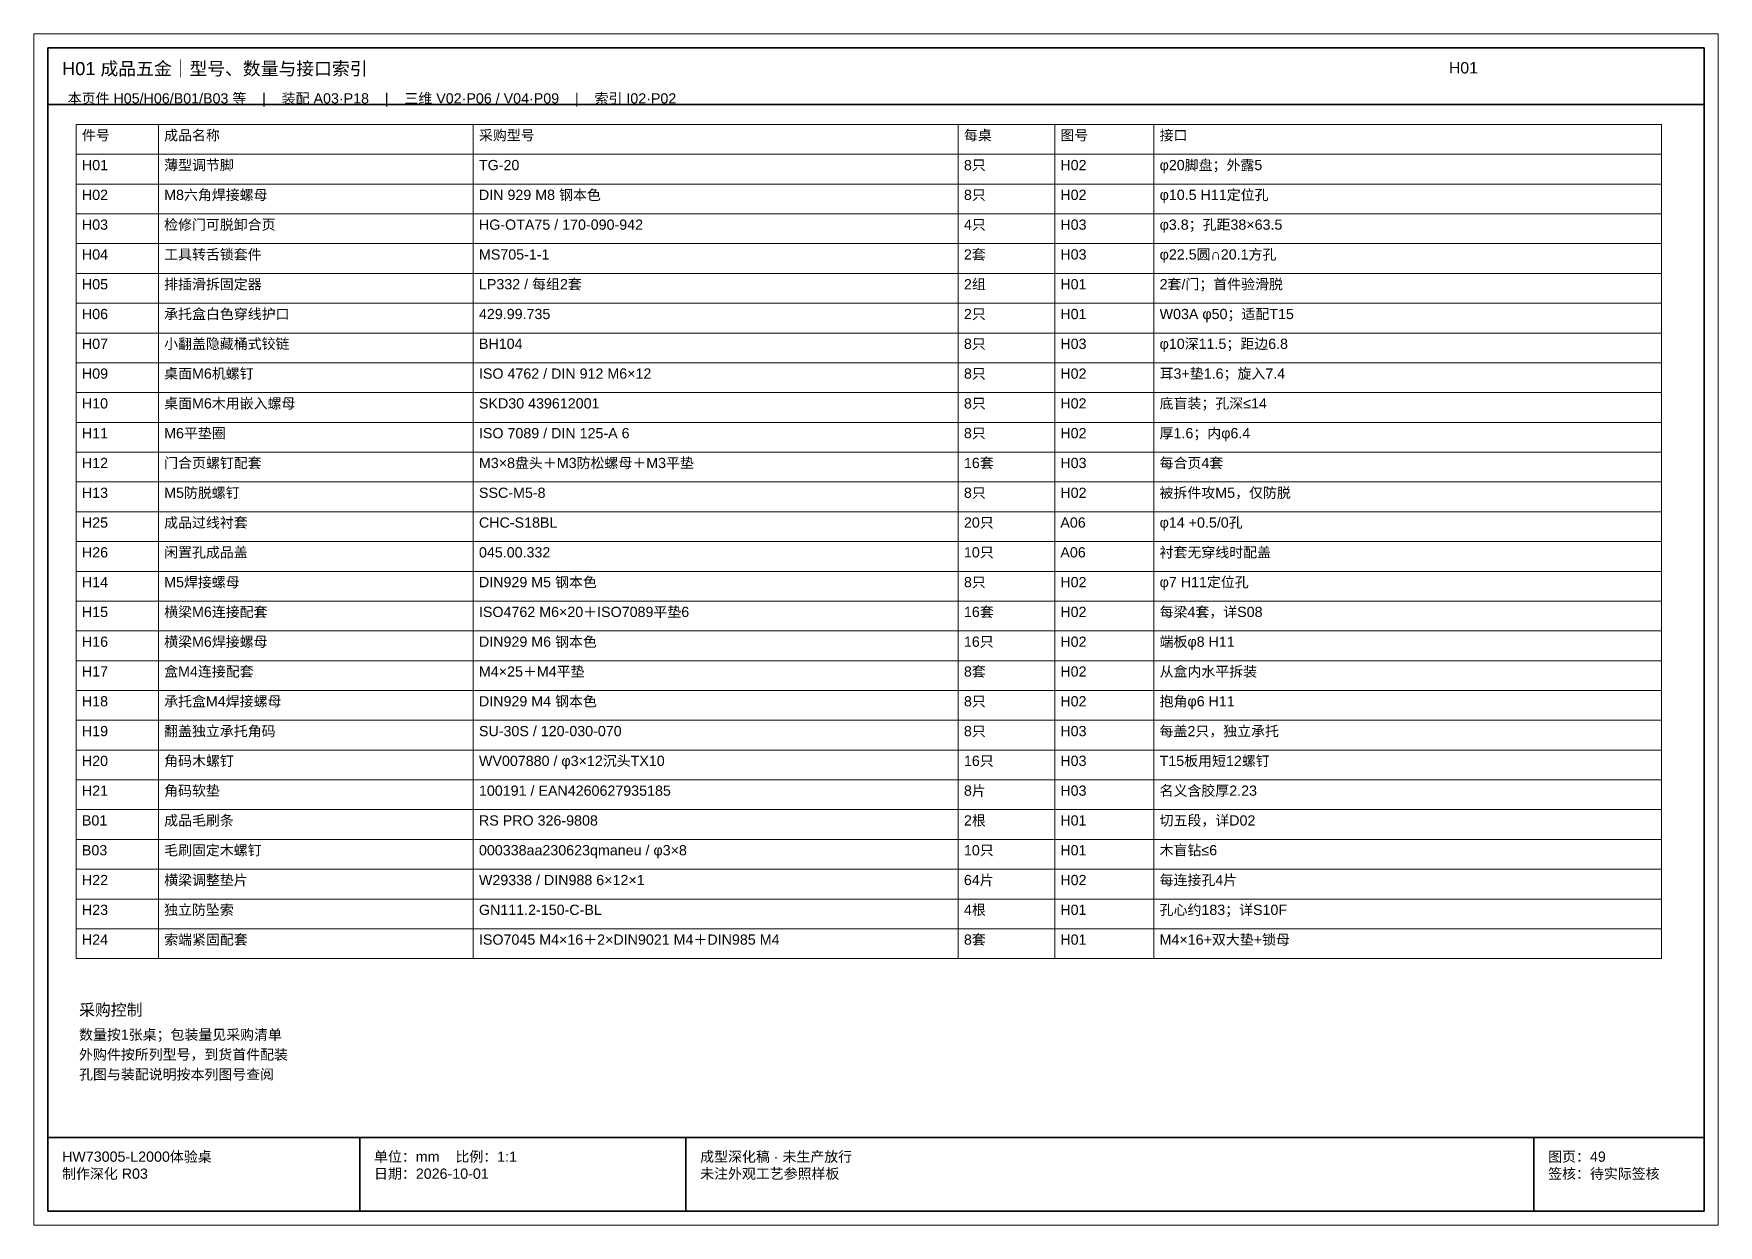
# Paper-space layout 'H01' of a CAD drawing. Header units: millimetres. Extents: x 0 to 594, y 0 to 420.
# The model-space entities are those that its viewports show. They can reach past a viewport. Long polylines and large blocks are cut down to what shows.
import ezdxf

# ---------------------------------------------------------------- set-up
doc = ezdxf.new("R2010")
doc.units = ezdxf.units.MM
for name, color, linetype, lineweight in [('DIM', 7, 'Continuous', 13), ('FRAME', 7, 'Continuous', 35), ('NOTE', 7, 'Continuous', 18)]:
    doc.layers.add(name, color=color, linetype=linetype, lineweight=lineweight)
doc.styles.add('CN', font='Arial Unicode.ttf')

msp = doc.modelspace()

# ---------------------------------------------------------------- linework, layer by layer
at = {"layer": 'DIM'}
for points in [[(420015, 377.5), (420044, 377.5), (420044, 388), (420015, 388)], [(420044, 377.5), (420155, 377.5), (420155, 388), (420044, 388)], [(420155, 377.5), (420326, 377.5), (420326, 388), (420155, 388)], [(420326, 377.5), (420360, 377.5), (420360, 388), (420326, 388)], [(420360, 377.5), (420395, 377.5), (420395, 388), (420360, 388)], [(420395, 377.5), (420574, 377.5), (420574, 388), (420395, 388)], [(420015, 367), (420044, 367), (420044, 377.5), (420015, 377.5)], [(420044, 367), (420155, 367), (420155, 377.5), (420044, 377.5)], [(420155, 367), (420326, 367), (420326, 377.5), (420155, 377.5)], [(420326, 367), (420360, 367), (420360, 377.5), (420326, 377.5)], [(420360, 367), (420395, 367), (420395, 377.5), (420360, 377.5)], [(420395, 367), (420574, 367), (420574, 377.5), (420395, 377.5)], [(420015, 356.5), (420044, 356.5), (420044, 367), (420015, 367)], [(420044, 356.5), (420155, 356.5), (420155, 367), (420044, 367)], [(420155, 356.5), (420326, 356.5), (420326, 367), (420155, 367)], [(420326, 356.5), (420360, 356.5), (420360, 367), (420326, 367)], [(420360, 356.5), (420395, 356.5), (420395, 367), (420360, 367)], [(420395, 356.5), (420574, 356.5), (420574, 367), (420395, 367)], [(420015, 346), (420044, 346), (420044, 356.5), (420015, 356.5)], [(420044, 346), (420155, 346), (420155, 356.5), (420044, 356.5)], [(420155, 346), (420326, 346), (420326, 356.5), (420155, 356.5)], [(420326, 346), (420360, 346), (420360, 356.5), (420326, 356.5)], [(420360, 346), (420395, 346), (420395, 356.5), (420360, 356.5)], [(420395, 346), (420574, 346), (420574, 356.5), (420395, 356.5)], [(420015, 335.5), (420044, 335.5), (420044, 346), (420015, 346)], [(420044, 335.5), (420155, 335.5), (420155, 346), (420044, 346)], [(420155, 335.5), (420326, 335.5), (420326, 346), (420155, 346)], [(420326, 335.5), (420360, 335.5), (420360, 346), (420326, 346)], [(420360, 335.5), (420395, 335.5), (420395, 346), (420360, 346)], [(420395, 335.5), (420574, 335.5), (420574, 346), (420395, 346)], [(420015, 325), (420044, 325), (420044, 335.5), (420015, 335.5)], [(420044, 325), (420155, 325), (420155, 335.5), (420044, 335.5)], [(420155, 325), (420326, 325), (420326, 335.5), (420155, 335.5)], [(420326, 325), (420360, 325), (420360, 335.5), (420326, 335.5)], [(420360, 325), (420395, 325), (420395, 335.5), (420360, 335.5)], [(420395, 325), (420574, 325), (420574, 335.5), (420395, 335.5)], [(420015, 314.5), (420044, 314.5), (420044, 325), (420015, 325)], [(420044, 314.5), (420155, 314.5), (420155, 325), (420044, 325)], [(420155, 314.5), (420326, 314.5), (420326, 325), (420155, 325)], [(420326, 314.5), (420360, 314.5), (420360, 325), (420326, 325)], [(420360, 314.5), (420395, 314.5), (420395, 325), (420360, 325)], [(420395, 314.5), (420574, 314.5), (420574, 325), (420395, 325)], [(420015, 304), (420044, 304), (420044, 314.5), (420015, 314.5)], [(420044, 304), (420155, 304), (420155, 314.5), (420044, 314.5)], [(420155, 304), (420326, 304), (420326, 314.5), (420155, 314.5)], [(420326, 304), (420360, 304), (420360, 314.5), (420326, 314.5)], [(420360, 304), (420395, 304), (420395, 314.5), (420360, 314.5)], [(420395, 304), (420574, 304), (420574, 314.5), (420395, 314.5)], [(420015, 293.5), (420044, 293.5), (420044, 304), (420015, 304)], [(420044, 293.5), (420155, 293.5), (420155, 304), (420044, 304)], [(420155, 293.5), (420326, 293.5), (420326, 304), (420155, 304)], [(420326, 293.5), (420360, 293.5), (420360, 304), (420326, 304)], [(420360, 293.5), (420395, 293.5), (420395, 304), (420360, 304)], [(420395, 293.5), (420574, 293.5), (420574, 304), (420395, 304)], [(420015, 283), (420044, 283), (420044, 293.5), (420015, 293.5)], [(420044, 283), (420155, 283), (420155, 293.5), (420044, 293.5)], [(420155, 283), (420326, 283), (420326, 293.5), (420155, 293.5)], [(420326, 283), (420360, 283), (420360, 293.5), (420326, 293.5)], [(420360, 283), (420395, 283), (420395, 293.5), (420360, 293.5)], [(420395, 283), (420574, 283), (420574, 293.5), (420395, 293.5)], [(420015, 272.5), (420044, 272.5), (420044, 283), (420015, 283)], [(420044, 272.5), (420155, 272.5), (420155, 283), (420044, 283)], [(420155, 272.5), (420326, 272.5), (420326, 283), (420155, 283)], [(420326, 272.5), (420360, 272.5), (420360, 283), (420326, 283)], [(420360, 272.5), (420395, 272.5), (420395, 283), (420360, 283)], [(420395, 272.5), (420574, 272.5), (420574, 283), (420395, 283)], [(420015, 262), (420044, 262), (420044, 272.5), (420015, 272.5)], [(420044, 262), (420155, 262), (420155, 272.5), (420044, 272.5)], [(420155, 262), (420326, 262), (420326, 272.5), (420155, 272.5)], [(420326, 262), (420360, 262), (420360, 272.5), (420326, 272.5)], [(420360, 262), (420395, 262), (420395, 272.5), (420360, 272.5)], [(420395, 262), (420574, 262), (420574, 272.5), (420395, 272.5)], [(420015, 251.5), (420044, 251.5), (420044, 262), (420015, 262)], [(420044, 251.5), (420155, 251.5), (420155, 262), (420044, 262)], [(420155, 251.5), (420326, 251.5), (420326, 262), (420155, 262)], [(420326, 251.5), (420360, 251.5), (420360, 262), (420326, 262)], [(420360, 251.5), (420395, 251.5), (420395, 262), (420360, 262)], [(420395, 251.5), (420574, 251.5), (420574, 262), (420395, 262)], [(420015, 241), (420044, 241), (420044, 251.5), (420015, 251.5)], [(420044, 241), (420155, 241), (420155, 251.5), (420044, 251.5)], [(420155, 241), (420326, 241), (420326, 251.5), (420155, 251.5)], [(420326, 241), (420360, 241), (420360, 251.5), (420326, 251.5)], [(420360, 241), (420395, 241), (420395, 251.5), (420360, 251.5)], [(420395, 241), (420574, 241), (420574, 251.5), (420395, 251.5)], [(420015, 230.5), (420044, 230.5), (420044, 241), (420015, 241)], [(420044, 230.5), (420155, 230.5), (420155, 241), (420044, 241)], [(420155, 230.5), (420326, 230.5), (420326, 241), (420155, 241)], [(420326, 230.5), (420360, 230.5), (420360, 241), (420326, 241)], [(420360, 230.5), (420395, 230.5), (420395, 241), (420360, 241)], [(420395, 230.5), (420574, 230.5), (420574, 241), (420395, 241)], [(420015, 220), (420044, 220), (420044, 230.5), (420015, 230.5)], [(420044, 220), (420155, 220), (420155, 230.5), (420044, 230.5)], [(420155, 220), (420326, 220), (420326, 230.5), (420155, 230.5)], [(420326, 220), (420360, 220), (420360, 230.5), (420326, 230.5)], [(420360, 220), (420395, 220), (420395, 230.5), (420360, 230.5)], [(420395, 220), (420574, 220), (420574, 230.5), (420395, 230.5)], [(420015, 209.5), (420044, 209.5), (420044, 220), (420015, 220)], [(420044, 209.5), (420155, 209.5), (420155, 220), (420044, 220)], [(420155, 209.5), (420326, 209.5), (420326, 220), (420155, 220)], [(420326, 209.5), (420360, 209.5), (420360, 220), (420326, 220)], [(420360, 209.5), (420395, 209.5), (420395, 220), (420360, 220)], [(420395, 209.5), (420574, 209.5), (420574, 220), (420395, 220)], [(420015, 199), (420044, 199), (420044, 209.5), (420015, 209.5)], [(420044, 199), (420155, 199), (420155, 209.5), (420044, 209.5)], [(420155, 199), (420326, 199), (420326, 209.5), (420155, 209.5)], [(420326, 199), (420360, 199), (420360, 209.5), (420326, 209.5)], [(420360, 199), (420395, 199), (420395, 209.5), (420360, 209.5)], [(420395, 199), (420574, 199), (420574, 209.5), (420395, 209.5)], [(420015, 188.5), (420044, 188.5), (420044, 199), (420015, 199)], [(420044, 188.5), (420155, 188.5), (420155, 199), (420044, 199)], [(420155, 188.5), (420326, 188.5), (420326, 199), (420155, 199)], [(420326, 188.5), (420360, 188.5), (420360, 199), (420326, 199)], [(420360, 188.5), (420395, 188.5), (420395, 199), (420360, 199)], [(420395, 188.5), (420574, 188.5), (420574, 199), (420395, 199)], [(420015, 178), (420044, 178), (420044, 188.5), (420015, 188.5)], [(420044, 178), (420155, 178), (420155, 188.5), (420044, 188.5)], [(420155, 178), (420326, 178), (420326, 188.5), (420155, 188.5)], [(420326, 178), (420360, 178), (420360, 188.5), (420326, 188.5)], [(420360, 178), (420395, 178), (420395, 188.5), (420360, 188.5)], [(420395, 178), (420574, 178), (420574, 188.5), (420395, 188.5)], [(420015, 167.5), (420044, 167.5), (420044, 178), (420015, 178)], [(420044, 167.5), (420155, 167.5), (420155, 178), (420044, 178)], [(420155, 167.5), (420326, 167.5), (420326, 178), (420155, 178)], [(420326, 167.5), (420360, 167.5), (420360, 178), (420326, 178)], [(420360, 167.5), (420395, 167.5), (420395, 178), (420360, 178)], [(420395, 167.5), (420574, 167.5), (420574, 178), (420395, 178)], [(420015, 157), (420044, 157), (420044, 167.5), (420015, 167.5)], [(420044, 157), (420155, 157), (420155, 167.5), (420044, 167.5)], [(420155, 157), (420326, 157), (420326, 167.5), (420155, 167.5)], [(420326, 157), (420360, 157), (420360, 167.5), (420326, 167.5)], [(420360, 157), (420395, 157), (420395, 167.5), (420360, 167.5)], [(420395, 157), (420574, 157), (420574, 167.5), (420395, 167.5)], [(420015, 146.5), (420044, 146.5), (420044, 157), (420015, 157)], [(420044, 146.5), (420155, 146.5), (420155, 157), (420044, 157)], [(420155, 146.5), (420326, 146.5), (420326, 157), (420155, 157)], [(420326, 146.5), (420360, 146.5), (420360, 157), (420326, 157)], [(420360, 146.5), (420395, 146.5), (420395, 157), (420360, 157)], [(420395, 146.5), (420574, 146.5), (420574, 157), (420395, 157)], [(420015, 136), (420044, 136), (420044, 146.5), (420015, 146.5)], [(420044, 136), (420155, 136), (420155, 146.5), (420044, 146.5)], [(420155, 136), (420326, 136), (420326, 146.5), (420155, 146.5)], [(420326, 136), (420360, 136), (420360, 146.5), (420326, 146.5)], [(420360, 136), (420395, 136), (420395, 146.5), (420360, 146.5)], [(420395, 136), (420574, 136), (420574, 146.5), (420395, 146.5)], [(420015, 125.5), (420044, 125.5), (420044, 136), (420015, 136)], [(420044, 125.5), (420155, 125.5), (420155, 136), (420044, 136)], [(420155, 125.5), (420326, 125.5), (420326, 136), (420155, 136)], [(420326, 125.5), (420360, 125.5), (420360, 136), (420326, 136)], [(420360, 125.5), (420395, 125.5), (420395, 136), (420360, 136)], [(420395, 125.5), (420574, 125.5), (420574, 136), (420395, 136)], [(420015, 115), (420044, 115), (420044, 125.5), (420015, 125.5)], [(420044, 115), (420155, 115), (420155, 125.5), (420044, 125.5)], [(420155, 115), (420326, 115), (420326, 125.5), (420155, 125.5)], [(420326, 115), (420360, 115), (420360, 125.5), (420326, 125.5)], [(420360, 115), (420395, 115), (420395, 125.5), (420360, 125.5)], [(420395, 115), (420574, 115), (420574, 125.5), (420395, 125.5)], [(420015, 104.5), (420044, 104.5), (420044, 115), (420015, 115)], [(420044, 104.5), (420155, 104.5), (420155, 115), (420044, 115)], [(420155, 104.5), (420326, 104.5), (420326, 115), (420155, 115)], [(420326, 104.5), (420360, 104.5), (420360, 115), (420326, 115)], [(420360, 104.5), (420395, 104.5), (420395, 115), (420360, 115)], [(420395, 104.5), (420574, 104.5), (420574, 115), (420395, 115)], [(420015, 94), (420044, 94), (420044, 104.5), (420015, 104.5)], [(420044, 94), (420155, 94), (420155, 104.5), (420044, 104.5)], [(420155, 94), (420326, 94), (420326, 104.5), (420155, 104.5)], [(420326, 94), (420360, 94), (420360, 104.5), (420326, 104.5)], [(420360, 94), (420395, 94), (420395, 104.5), (420360, 104.5)], [(420395, 94), (420574, 94), (420574, 104.5), (420395, 104.5)]]:
    msp.add_lwpolyline(points, close=True, dxfattribs=at)
at = {"layer": 'FRAME'}
for p, q in [((420005, 395), (420589, 395)), ((420005, 31), (420589, 31)), ((420115, 5), (420115, 31)), ((420230, 5), (420230, 31)), ((420529, 5), (420529, 31))]:
    msp.add_line(p, q, dxfattribs=at)
msp.add_lwpolyline([(420005, 5), (420589, 5), (420589, 415), (420005, 415)], close=True, dxfattribs=at)

# ---------------------------------------------------------------- texts
at = {"layer": 'NOTE', "attachment_point": 1, "style": 'CN'}
for s, insert, char_height, width in [('H01 成品五金｜型号、数量与接口索引', (420010, 410), 4.6, 484), ('H01', (420499, 410), 4, 90), ('本页件 H05/H06/B01/B03 等    |    装配 A03·P18    |    三维 V02·P06 / V04·P09    |    索引 I02·P02', (420012, 399), 3.6, 570), ('件号', (420017, 386), 3.6, 25), ('成品名称', (420046, 386), 3.6, 107), ('采购型号', (420157, 386), 3.6, 167), ('每桌', (420328, 386), 3.6, 30), ('图号', (420362, 386), 3.6, 31), ('接口', (420397, 386), 3.6, 175), ('H01', (420017, 375.5), 3.6, 25), ('薄型调节脚', (420046, 375.5), 3.6, 107), ('TG-20', (420157, 375.5), 3.6, 167), ('8只', (420328, 375.5), 3.6, 30), ('H02', (420362, 375.5), 3.6, 31), ('φ20脚盘；外露5', (420397, 375.5), 3.6, 175), ('H02', (420017, 365), 3.6, 25), ('M8六角焊接螺母', (420046, 365), 3.6, 107), ('DIN 929 M8 钢本色', (420157, 365), 3.6, 167), ('8只', (420328, 365), 3.6, 30), ('H02', (420362, 365), 3.6, 31), ('φ10.5 H11定位孔', (420397, 365), 3.6, 175), ('H03', (420017, 354.5), 3.6, 25), ('检修门可脱卸合页', (420046, 354.5), 3.6, 107), ('HG-OTA75 / 170-090-942', (420157, 354.5), 3.6, 167), ('4只', (420328, 354.5), 3.6, 30), ('H03', (420362, 354.5), 3.6, 31), ('φ3.8；孔距38×63.5', (420397, 354.5), 3.6, 175), ('工具转舌锁套件', (420046, 344), 3.6, 107), ('2套', (420328, 344), 3.6, 30), ('φ22.5圆∩20.1方孔', (420397, 344), 3.6, 175), ('H04', (420017, 344), 3.6, 25), ('MS705-1-1', (420157, 344), 3.6, 167), ('H03', (420362, 344), 3.6, 31), ('H05', (420017, 333.5), 3.6, 25), ('排插滑拆固定器', (420046, 333.5), 3.6, 107), ('LP332 / 每组2套', (420157, 333.5), 3.6, 167), ('2组', (420328, 333.5), 3.6, 30), ('H01', (420362, 333.5), 3.6, 31), ('2套/门；首件验滑脱', (420397, 333.5), 3.6, 175), ('H06', (420017, 323), 3.6, 25), ('承托盒白色穿线护口', (420046, 323), 3.6, 107), ('429.99.735', (420157, 323), 3.6, 167), ('2只', (420328, 323), 3.6, 30), ('H01', (420362, 323), 3.6, 31), ('W03A φ50；适配T15', (420397, 323), 3.6, 175), ('H07', (420017, 312.5), 3.6, 25), ('小翻盖隐藏桶式铰链', (420046, 312.5), 3.6, 107), ('BH104', (420157, 312.5), 3.6, 167), ('8只', (420328, 312.5), 3.6, 30), ('H03', (420362, 312.5), 3.6, 31), ('φ10深11.5；距边6.8', (420397, 312.5), 3.6, 175), ('H09', (420017, 302), 3.6, 25), ('桌面M6机螺钉', (420046, 302), 3.6, 107), ('ISO 4762 / DIN 912 M6×12', (420157, 302), 3.6, 167), ('8只', (420328, 302), 3.6, 30), ('H02', (420362, 302), 3.6, 31), ('耳3+垫1.6；旋入7.4', (420397, 302), 3.6, 175), ('H10', (420017, 291.5), 3.6, 25), ('桌面M6木用嵌入螺母', (420046, 291.5), 3.6, 107), ('SKD30 439612001', (420157, 291.5), 3.6, 167), ('8只', (420328, 291.5), 3.6, 30), ('H02', (420362, 291.5), 3.6, 31), ('底盲装；孔深≤14', (420397, 291.5), 3.6, 175), ('H11', (420017, 281), 3.6, 25), ('M6平垫圈', (420046, 281), 3.6, 107), ('ISO 7089 / DIN 125-A 6', (420157, 281), 3.6, 167), ('8只', (420328, 281), 3.6, 30), ('H02', (420362, 281), 3.6, 31), ('厚1.6；内φ6.4', (420397, 281), 3.6, 175), ('H12', (420017, 270.5), 3.6, 25), ('门合页螺钉配套', (420046, 270.5), 3.6, 107), ('M3×8盘头＋M3防松螺母＋M3平垫', (420157, 270.5), 3.6, 167), ('16套', (420328, 270.5), 3.6, 30), ('H03', (420362, 270.5), 3.6, 31), ('每合页4套', (420397, 270.5), 3.6, 175), ('H13', (420017, 260), 3.6, 25), ('M5防脱螺钉', (420046, 260), 3.6, 107), ('SSC-M5-8', (420157, 260), 3.6, 167), ('8只', (420328, 260), 3.6, 30), ('H02', (420362, 260), 3.6, 31), ('被拆件攻M5，仅防脱', (420397, 260), 3.6, 175), ('H25', (420017, 249.5), 3.6, 25), ('成品过线衬套', (420046, 249.5), 3.6, 107), ('CHC-S18BL', (420157, 249.5), 3.6, 167), ('20只', (420328, 249.5), 3.6, 30), ('A06', (420362, 249.5), 3.6, 31), ('φ14 +0.5/0孔', (420397, 249.5), 3.6, 175), ('H26', (420017, 239), 3.6, 25), ('闲置孔成品盖', (420046, 239), 3.6, 107), ('045.00.332', (420157, 239), 3.6, 167), ('10只', (420328, 239), 3.6, 30), ('A06', (420362, 239), 3.6, 31), ('衬套无穿线时配盖', (420397, 239), 3.6, 175), ('H14', (420017, 228.5), 3.6, 25), ('M5焊接螺母', (420046, 228.5), 3.6, 107), ('DIN929 M5 钢本色', (420157, 228.5), 3.6, 167), ('8只', (420328, 228.5), 3.6, 30), ('H02', (420362, 228.5), 3.6, 31), ('φ7 H11定位孔', (420397, 228.5), 3.6, 175), ('H15', (420017, 218), 3.6, 25), ('横梁M6连接配套', (420046, 218), 3.6, 107), ('ISO4762 M6×20＋ISO7089平垫6', (420157, 218), 3.6, 167), ('16套', (420328, 218), 3.6, 30), ('H02', (420362, 218), 3.6, 31), ('每梁4套，详S08', (420397, 218), 3.6, 175), ('横梁M6焊接螺母', (420046, 207.5), 3.6, 107), ('DIN929 M6 钢本色', (420157, 207.5), 3.6, 167), ('端板φ8 H11', (420397, 207.5), 3.6, 175), ('H16', (420017, 207.5), 3.6, 25), ('16只', (420328, 207.5), 3.6, 30), ('H02', (420362, 207.5), 3.6, 31), ('H17', (420017, 197), 3.6, 25), ('盒M4连接配套', (420046, 197), 3.6, 107), ('M4×25＋M4平垫', (420157, 197), 3.6, 167), ('8套', (420328, 197), 3.6, 30), ('H02', (420362, 197), 3.6, 31), ('从盒内水平拆装', (420397, 197), 3.6, 175), ('H18', (420017, 186.5), 3.6, 25), ('承托盒M4焊接螺母', (420046, 186.5), 3.6, 107), ('DIN929 M4 钢本色', (420157, 186.5), 3.6, 167), ('8只', (420328, 186.5), 3.6, 30), ('H02', (420362, 186.5), 3.6, 31), ('抱角φ6 H11', (420397, 186.5), 3.6, 175), ('H19', (420017, 176), 3.6, 25), ('翻盖独立承托角码', (420046, 176), 3.6, 107), ('SU-30S / 120-030-070', (420157, 176), 3.6, 167), ('8只', (420328, 176), 3.6, 30), ('H03', (420362, 176), 3.6, 31), ('每盖2只，独立承托', (420397, 176), 3.6, 175), ('H20', (420017, 165.5), 3.6, 25), ('角码木螺钉', (420046, 165.5), 3.6, 107), ('WV007880 / φ3×12沉头TX10', (420157, 165.5), 3.6, 167), ('16只', (420328, 165.5), 3.6, 30), ('H03', (420362, 165.5), 3.6, 31), ('T15板用短12螺钉', (420397, 165.5), 3.6, 175), ('H21', (420017, 155), 3.6, 25), ('角码软垫', (420046, 155), 3.6, 107), ('100191 / EAN4260627935185', (420157, 155), 3.6, 167), ('8片', (420328, 155), 3.6, 30), ('H03', (420362, 155), 3.6, 31), ('名义含胶厚2.23', (420397, 155), 3.6, 175), ('B01', (420017, 144.5), 3.6, 25), ('成品毛刷条', (420046, 144.5), 3.6, 107), ('RS PRO 326-9808', (420157, 144.5), 3.6, 167), ('2根', (420328, 144.5), 3.6, 30), ('H01', (420362, 144.5), 3.6, 31), ('切五段，详D02', (420397, 144.5), 3.6, 175), ('B03', (420017, 134), 3.6, 25), ('毛刷固定木螺钉', (420046, 134), 3.6, 107), ('000338aa230623qmaneu / φ3×8', (420157, 134), 3.6, 167), ('10只', (420328, 134), 3.6, 30), ('H01', (420362, 134), 3.6, 31), ('木盲钻≤6', (420397, 134), 3.6, 175), ('H22', (420017, 123.5), 3.6, 25), ('横梁调整垫片', (420046, 123.5), 3.6, 107), ('W29338 / DIN988 6×12×1', (420157, 123.5), 3.6, 167), ('64片', (420328, 123.5), 3.6, 30), ('H02', (420362, 123.5), 3.6, 31), ('每连接孔4片', (420397, 123.5), 3.6, 175), ('H23', (420017, 113), 3.6, 25), ('独立防坠索', (420046, 113), 3.6, 107), ('GN111.2-150-C-BL', (420157, 113), 3.6, 167), ('4根', (420328, 113), 3.6, 30), ('H01', (420362, 113), 3.6, 31), ('孔心约183；详S10F', (420397, 113), 3.6, 175), ('H24', (420017, 102.5), 3.6, 25), ('索端紧固配套', (420046, 102.5), 3.6, 107), ('ISO7045 M4×16＋2×DIN9021 M4＋DIN985 M4', (420157, 102.5), 3.6, 167), ('8套', (420328, 102.5), 3.6, 30), ('H01', (420362, 102.5), 3.6, 31), ('M4×16+双大垫+锁母', (420397, 102.5), 3.6, 175), ('采购控制', (420016, 78), 4.1, 553), ('数量按1张桌；包装量见采购清单', (420016, 69), 3.6, 553), ('外购件按所列型号，到货首件配装', (420016, 62), 3.6, 553), ('孔图与装配说明按本列图号查阅', (420016, 55), 3.6, 553), ('HW73005-L2000体验桌\\P制作深化 R03', (420010, 26), 3.6, 100), ('单位：mm    比例：1:1\\P日期：2026-10-01', (420120, 26), 3.6, 105), ('成型深化稿 · 未生产放行\\P未注外观工艺参照样板', (420235, 26), 3.6, 289), ('图页：49\\P签核：待实际签核', (420534, 26), 3.6, 55)]:
    msp.add_mtext(s, dxfattribs=dict(at, insert=insert, char_height=char_height, width=width))

psp = doc.layouts.new('H01')

# ---------------------------------------------------------------- viewports
at = {"layer": 'Defpoints'}
psp.add_viewport(center=(297, 210), size=(594, 420), view_center_point=(420297, 210), view_height=420, dxfattribs=at)

doc.saveas('drawing.dxf')
